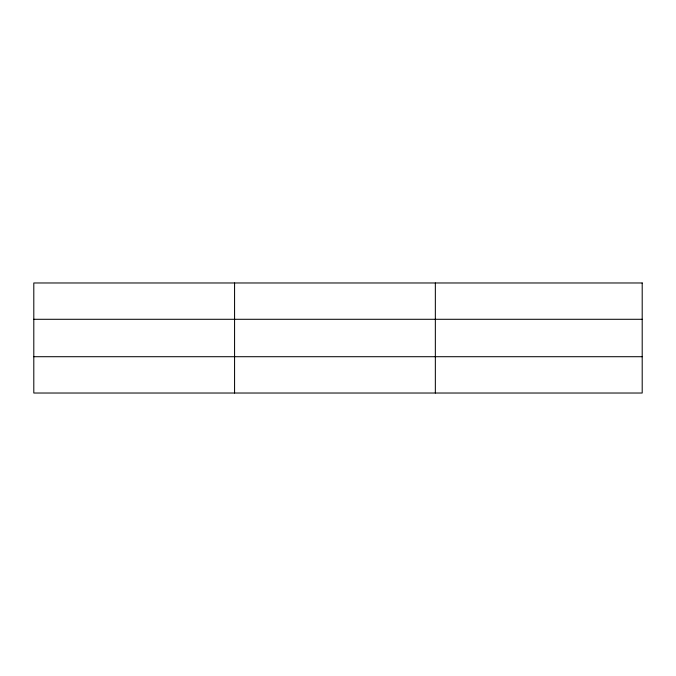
<?xml version="1.0" encoding="UTF-8"?>
<svg xmlns="http://www.w3.org/2000/svg" width="676" height="676" viewBox="0 0 676 676"><rect width="100%" height="100%" fill="white"/><g stroke="black" fill="none" stroke-linecap="round" stroke-linejoin="round"><path stroke-width="1.01" d="M234.572 393.026L234.572 282.974M435.344 393.026L435.344 282.974M33.8 319.292L642.2 319.292M33.8 356.708L642.2 356.708M642.2 282.974L642.2 393.026L33.8 393.026L33.8 282.974L642.2 282.974"/></g></svg>
